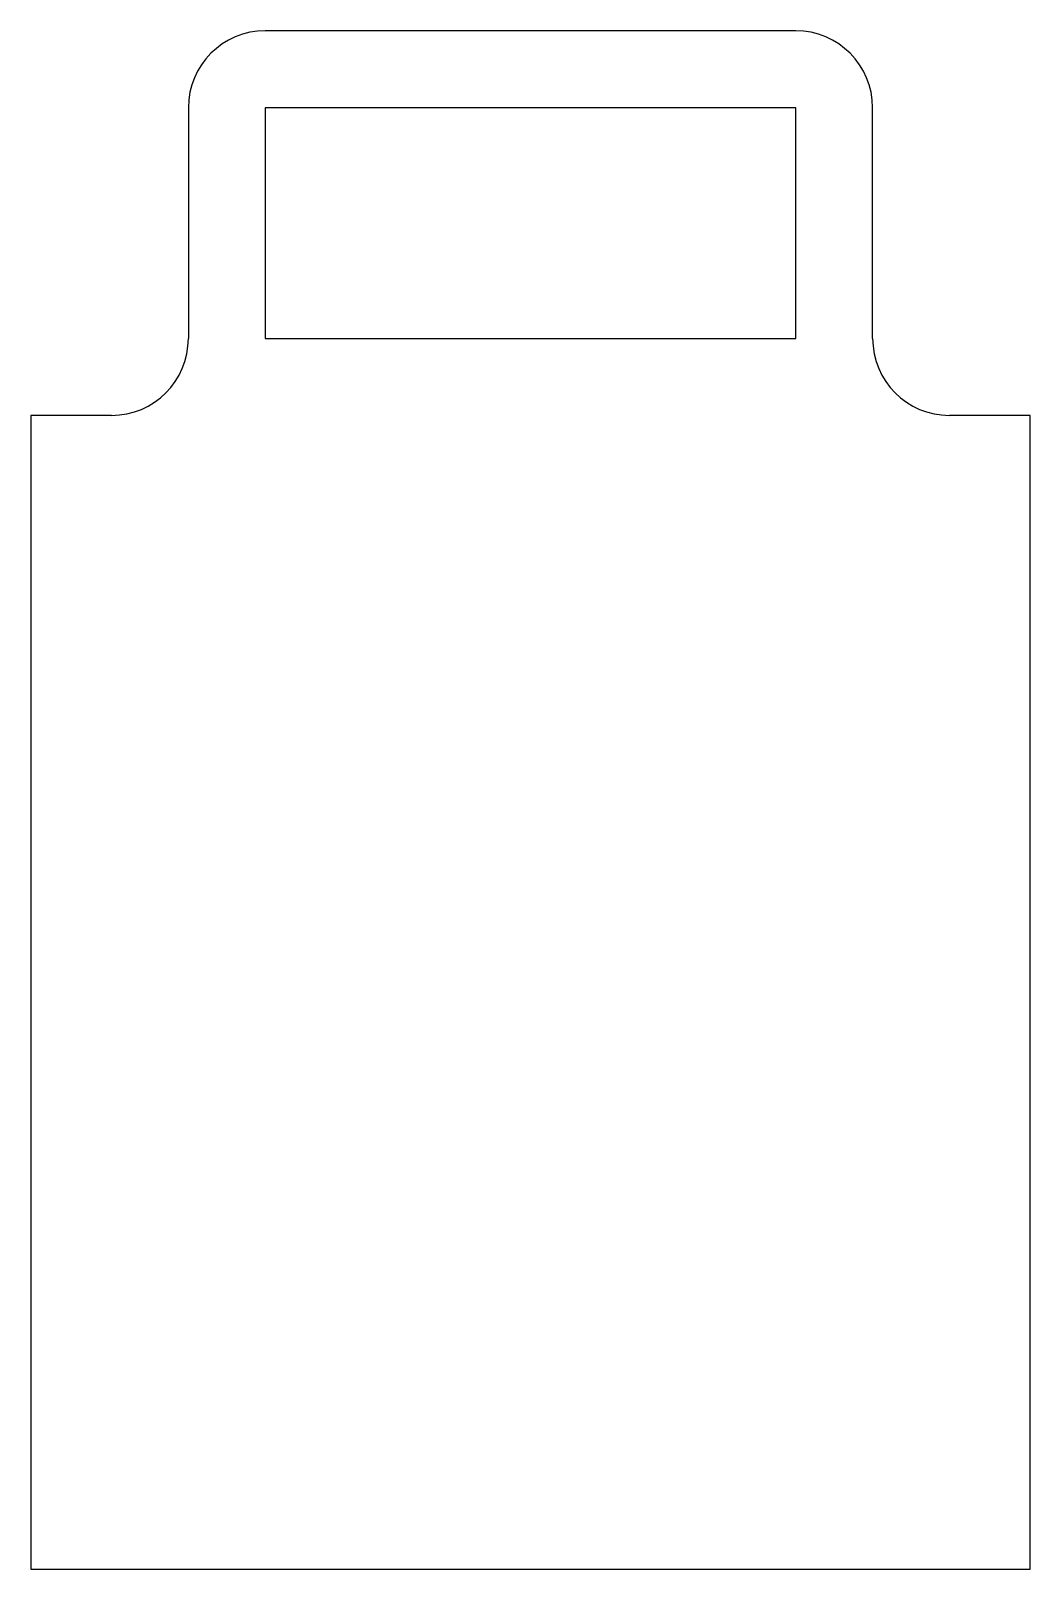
# Model space of a CAD drawing. Header units: millimetres. Extents: x -65 to 65, y -75 to 125.
import ezdxf

# ---------------------------------------------------------------- set-up
doc = ezdxf.new("R2010")
doc.units = ezdxf.units.MM

msp = doc.modelspace()

# ---------------------------------------------------------------- linework, layer by layer
at = {"color": 7, "linetype": 'Continuous', "lineweight": 25}
for p, q in [((34.5, 125), (-34.5, 125)), ((-44.5, 115), (-44.5, 85)), ((34.5, 115), (-34.5, 115)), ((-34.5, 115), (-34.5, 85)), ((34.5, 85), (34.5, 115)), ((44.5, 85), (44.5, 115)), ((-34.5, 85), (34.5, 85)), ((-54.5, 75), (-65, 75)), ((-65, 75), (-65, -75)), ((65, 75), (54.5, 75)), ((65, -75), (65, 75)), ((-65, -75), (65, -75))]:
    msp.add_line(p, q, dxfattribs=at)
for centre, start, end in [((-34.5, 115), 90, 180), ((34.5, 115), 0, 90), ((-54.5, 85), 270, 0), ((54.5, 85), 180, 270)]:
    msp.add_arc(centre, 10, start, end, dxfattribs=at)

doc.saveas('drawing.dxf')
